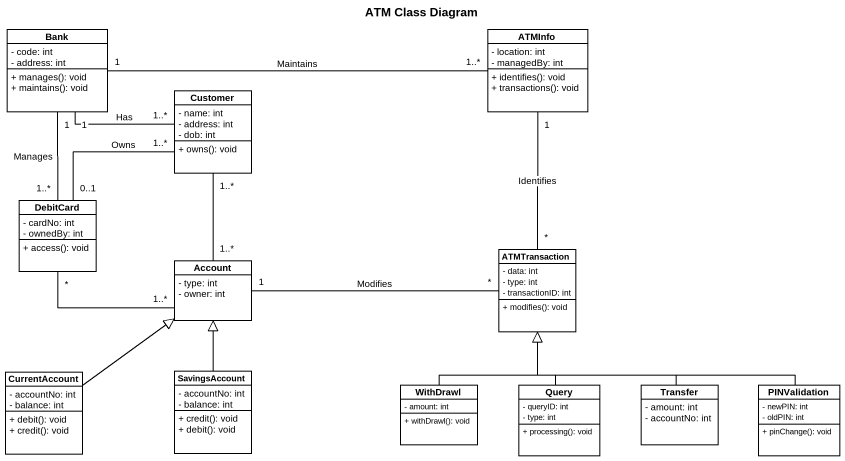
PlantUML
@startuml
title ATM Class Diagram
hide circle
hide empty members
skinparam classAttributeIconSize 0
class Bank {
  - code: int
  - address: int
  + manages(): void
  + maintains(): void
}
class ATMInfo {
  - location: int
  - managedBy: int
  + identifies(): void
  + transactions(): void
}
class Customer {
  - name: int
  - address: int
  - dob: int
  + owns(): void
}
class DebitCard {
  - cardNo: int
  - ownedBy: int
  + access(): void
}
class Account {
  - type: int
  - owner: int
}
class ATMTransaction {
  - data: int
  - type: int
  - transactionID: int
  + modifies(): void
}
class CurrentAccount {
  - accountNo: int
  - balance: int
  + debit(): void
  + credit(): void
}
class SavingsAccount {
  - accountNo: int
  - balance: int
  + credit(): void
  + debit(): void
}
class WithDrawl {
  - amount: int
  + withDrawl(): void
}
class Query {
  - queryID: int
  - type: int
  + processing(): void
}
class Transfer {
  - amount: int
  - accountNo: int
}
class PINValidation {
  - newPIN: int
  - oldPIN: int
  + pinChange(): void
}
Bank "1" -right- "1..*" ATMInfo : Maintains
Bank "1" -right- "1..*" Customer : Has
Bank "1" -- "1..*" DebitCard : Manages
ATMInfo "1" -- "*" ATMTransaction : Identifies
Customer "1..*" -- "1..*" Account
DebitCard "0..1" -up- "1..*" Customer : Owns
DebitCard "*" -right- "1..*" Account
Account "1" -right- "*" ATMTransaction : Modifies
CurrentAccount -up-|> Account
SavingsAccount -up-|> Account
WithDrawl -up-|> ATMTransaction
Query -up-|> ATMTransaction
Transfer -up-|> ATMTransaction
PINValidation -left-|> ATMTransaction
@enduml
